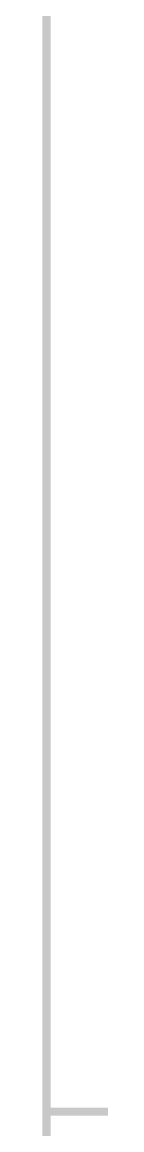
# Model space of a CAD drawing. Header units: metres. Extents: x 854089 to 1083578, y 553449 to 701949.
# Drawn here: x 1041776 to 1042670, y 668926 to 685645 of the extents above; entities that cross this region are included whole.
import ezdxf

# ---------------------------------------------------------------- set-up
doc = ezdxf.new("R2010")
doc.units = ezdxf.units.M
doc.header["$LTSCALE"] = 300
doc.layers.add('001dmp-FORM', color=7, linetype='Continuous')

# ---------------------------------------------------------------- blocks, each defined once
blk = doc.blocks.new('xref-sheet(건축)')
at = {"layer": '001dmp-FORM'}
for points, const_width in [([(7510.002628428894, 200.0000636051549), (7510.002628478196, 5740.001996725788)], 5.000001745603205), ([(7510.002802905121, 4630.071893186394), (8210.002802889187, 4630.071893180154)], 4.999999999886342)]:
    blk.add_lwpolyline(points, dxfattribs=dict(at, const_width=const_width))

msp = doc.modelspace()

# ---------------------------------------------------------------- block references
at = {"xscale": 24.9999912600033, "yscale": 24.9999912364292, "zscale": 24.99999123690949}
msp.add_blockref('xref-sheet(건축)', (854088.9888603296, 553449.1664760388), dxfattribs=at)

doc.saveas('drawing.dxf')
